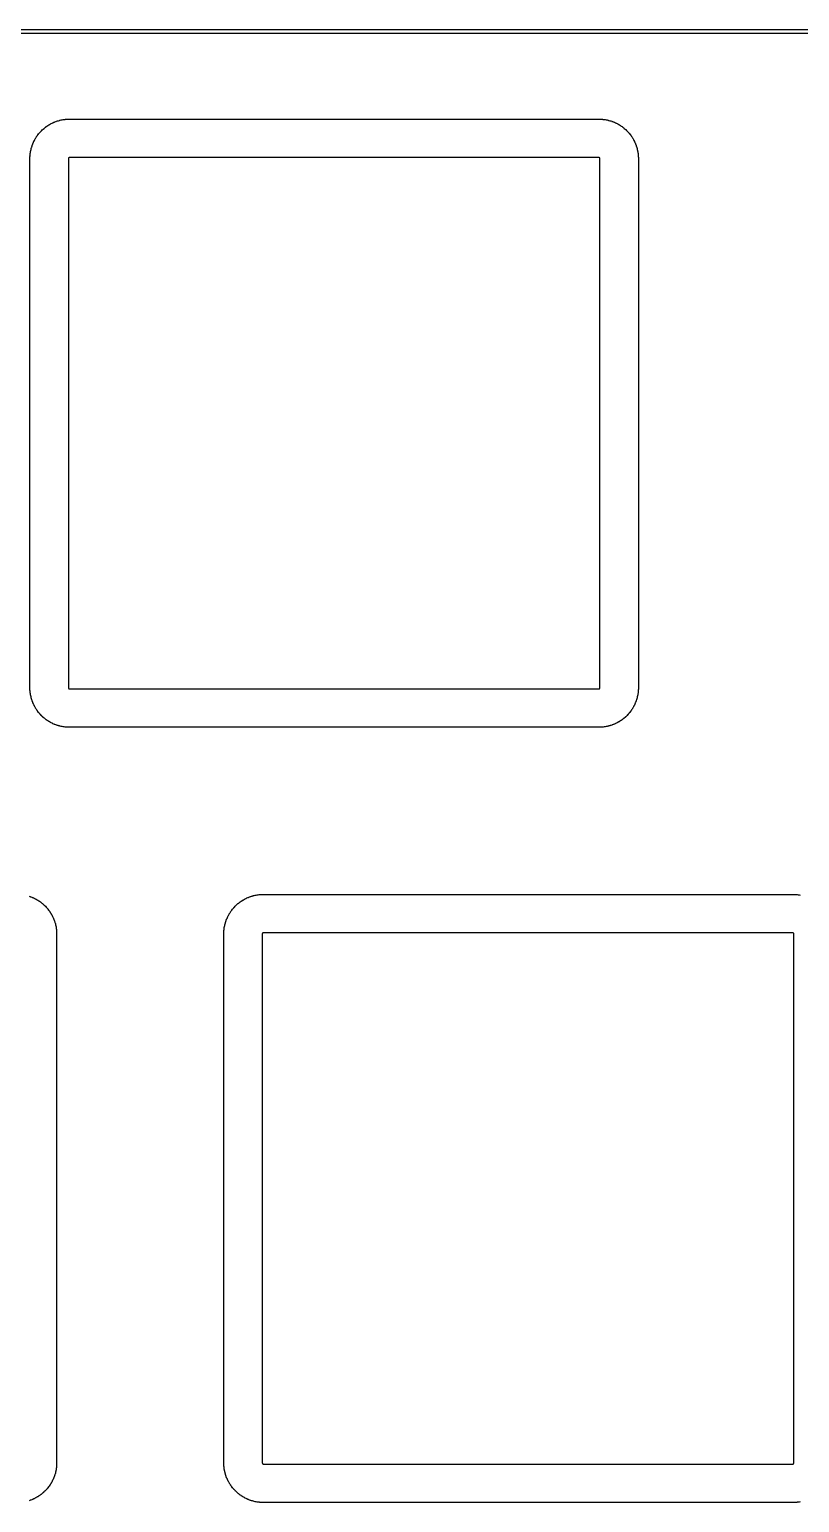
# Model space of a CAD drawing. Extents: x 19 to 282, y -150 to -67.
# Drawn here: x 171.63 to 190.54, y -103 to -66.8 of the extents above; entities that cross this region are included whole.
import ezdxf

# ---------------------------------------------------------------- set-up
doc = ezdxf.new("R2010")
doc.units = 0
doc.layers.add('BLACK', color=7, linetype='CONTINUOUS')

msp = doc.modelspace()

# ---------------------------------------------------------------- linework, layer by layer
at = {"layer": 'BLACK', "linetype": 'CONTINUOUS'}
for p, q in [((24.0518, -66.8), (277.023, -66.8)), ((277.023, -66.9), (24.0518, -66.9)), ((172.116, -69.14), (172.123, -69.1347)), ((172.123, -69.1347), (172.144, -69.1227)), ((172.144, -69.1227), (172.15, -69.1199)), ((172.15, -69.1199), (172.158, -69.1168)), ((172.158, -69.1168), (172.165, -69.1118)), ((172.165, -69.1118), (172.187, -69.1008)), ((172.187, -69.1008), (172.192, -69.0983)), ((172.192, -69.0983), (172.2, -69.0956)), ((172.2, -69.0956), (172.207, -69.091)), ((172.207, -69.091), (172.23, -69.0811)), ((172.23, -69.0811), (172.235, -69.0788)), ((172.235, -69.0788), (172.243, -69.0766)), ((172.243, -69.0766), (172.251, -69.0723)), ((172.251, -69.0723), (172.274, -69.0635)), ((172.274, -69.0635), (172.279, -69.0615)), ((172.279, -69.0615), (172.288, -69.0596)), ((172.288, -69.0596), (172.296, -69.0557)), ((172.296, -69.0557), (172.319, -69.0481)), ((172.319, -69.0481), (172.324, -69.0463)), ((172.324, -69.0463), (172.333, -69.0449)), ((172.333, -69.0449), (172.341, -69.0414)), ((172.341, -69.0414), (172.364, -69.0348)), ((172.364, -69.0348), (172.37, -69.0333)), ((172.37, -69.0333), (172.379, -69.0323)), ((172.379, -69.0323), (172.387, -69.0292)), ((172.387, -69.0292), (172.411, -69.0238)), ((172.411, -69.0238), (172.416, -69.0226)), ((172.416, -69.0226), (172.425, -69.022)), ((172.425, -69.022), (172.433, -69.0193)), ((172.433, -69.0193), (172.457, -69.0151)), ((172.457, -69.0151), (172.463, -69.0141)), ((172.463, -69.0141), (172.472, -69.014)), ((172.472, -69.014), (172.48, -69.0116)), ((172.48, -69.0116), (172.505, -69.0086)), ((172.505, -69.0086), (172.511, -69.0079)), ((172.511, -69.0079), (172.519, -69.0082)), ((172.519, -69.0082), (172.528, -69.0063)), ((172.528, -69.0063), (172.553, -69.0045)), ((172.553, -69.0045), (172.558, -69.0041)), ((172.558, -69.0041), (172.567, -69.0048)), ((172.567, -69.0048), (172.576, -69.0033)), ((172.576, -69.0033), (172.601, -69.0027)), ((172.601, -69.0027), (172.607, -69.0026)), ((172.607, -69.0026), (172.61, -69.003)), ((172.61, -69.003), (172.612, -69.0026)), ((172.612, -69.0026), (185.612, -69.0026)), ((185.612, -69.0026), (185.618, -69.0026)), ((185.618, -69.0026), (185.621, -69.0031)), ((185.621, -69.0031), (185.624, -69.0027)), ((185.624, -69.0027), (185.649, -69.0033)), ((185.649, -69.0033), (185.655, -69.0035)), ((185.655, -69.0035), (185.663, -69.0051)), ((185.663, -69.0051), (185.672, -69.0045)), ((185.672, -69.0045), (185.697, -69.0063)), ((185.697, -69.0063), (185.703, -69.0068)), ((185.703, -69.0068), (185.711, -69.0088)), ((185.711, -69.0088), (185.72, -69.0086)), ((185.72, -69.0086), (185.745, -69.0116)), ((185.745, -69.0116), (185.75, -69.0124)), ((185.75, -69.0124), (185.759, -69.0148)), ((185.759, -69.0148), (185.768, -69.0151)), ((185.768, -69.0151), (185.792, -69.0193)), ((185.792, -69.0193), (185.797, -69.0203)), ((185.797, -69.0203), (185.806, -69.0231)), ((185.806, -69.0231), (185.814, -69.0238)), ((185.814, -69.0238), (185.838, -69.0292)), ((185.838, -69.0292), (185.844, -69.0305)), ((185.844, -69.0305), (185.852, -69.0337)), ((185.852, -69.0337), (185.861, -69.0348)), ((185.861, -69.0348), (185.884, -69.0414)), ((185.884, -69.0414), (185.89, -69.043)), ((185.89, -69.043), (185.898, -69.0465)), ((185.898, -69.0465), (185.906, -69.0481)), ((185.906, -69.0481), (185.929, -69.0557)), ((185.929, -69.0557), (185.935, -69.0576)), ((185.935, -69.0576), (185.943, -69.0616)), ((185.943, -69.0616), (185.951, -69.0635)), ((185.951, -69.0635), (185.974, -69.0723)), ((185.974, -69.0723), (185.979, -69.0744)), ((185.979, -69.0744), (185.987, -69.0788)), ((185.987, -69.0788), (185.995, -69.0811)), ((185.995, -69.0811), (186.018, -69.091)), ((186.018, -69.091), (186.023, -69.0934)), ((186.023, -69.0934), (186.03, -69.0981)), ((186.03, -69.0981), (186.038, -69.1008)), ((186.038, -69.1008), (186.06, -69.1118)), ((186.06, -69.1118), (186.065, -69.1144)), ((186.065, -69.1144), (186.072, -69.1195)), ((186.072, -69.1195), (186.081, -69.1227)), ((186.081, -69.1227), (186.102, -69.1347)), ((186.102, -69.1347), (186.107, -69.1376)), ((171.76, -69.507), (171.772, -69.4857)), ((171.772, -69.4857), (171.775, -69.4807)), ((171.775, -69.4807), (171.781, -69.4738)), ((171.781, -69.4738), (171.784, -69.4659)), ((171.784, -69.4659), (171.797, -69.4452)), ((171.797, -69.4452), (171.8, -69.4403)), ((171.8, -69.4403), (171.806, -69.4337)), ((171.806, -69.4337), (171.81, -69.4259)), ((171.81, -69.4259), (171.824, -69.4059)), ((171.824, -69.4059), (171.827, -69.4012)), ((171.827, -69.4012), (171.834, -69.3948)), ((171.834, -69.3948), (171.838, -69.3872)), ((171.838, -69.3872), (171.853, -69.3678)), ((171.853, -69.3678), (171.857, -69.3632)), ((171.857, -69.3632), (171.863, -69.3572)), ((171.863, -69.3572), (171.868, -69.3498)), ((171.868, -69.3498), (171.884, -69.3311)), ((171.884, -69.3311), (171.888, -69.3267)), ((171.888, -69.3267), (171.894, -69.321)), ((171.894, -69.321), (171.9, -69.3137)), ((171.9, -69.3137), (171.917, -69.2958)), ((171.917, -69.2958), (171.921, -69.2916)), ((171.921, -69.2916), (171.928, -69.2862)), ((171.928, -69.2862), (171.933, -69.2792)), ((171.933, -69.2792), (171.951, -69.2621)), ((171.951, -69.2621), (171.955, -69.2582)), ((171.955, -69.2582), (171.963, -69.2531)), ((171.963, -69.2531), (171.969, -69.2464)), ((171.969, -69.2464), (171.987, -69.2303)), ((171.987, -69.2303), (171.992, -69.2266)), ((171.992, -69.2266), (171.999, -69.2219)), ((171.999, -69.2219), (172.005, -69.2155)), ((172.005, -69.2155), (172.025, -69.2004)), ((172.025, -69.2004), (172.029, -69.1969)), ((172.029, -69.1969), (172.037, -69.1926)), ((172.037, -69.1926), (172.043, -69.1866)), ((172.043, -69.1866), (172.063, -69.1725)), ((172.063, -69.1725), (172.068, -69.1692)), ((172.068, -69.1692), (172.076, -69.1653)), ((172.076, -69.1653), (172.083, -69.1596)), ((172.083, -69.1596), (172.103, -69.1466)), ((172.103, -69.1466), (172.108, -69.1435)), ((172.108, -69.1435), (172.116, -69.14)), ((186.107, -69.1376), (186.114, -69.143)), ((186.114, -69.143), (186.122, -69.1466)), ((186.122, -69.1466), (186.142, -69.1596)), ((186.142, -69.1596), (186.147, -69.1628)), ((186.147, -69.1628), (186.154, -69.1685)), ((186.154, -69.1685), (186.162, -69.1725)), ((186.162, -69.1725), (186.182, -69.1866)), ((186.182, -69.1866), (186.186, -69.1899)), ((186.186, -69.1899), (186.193, -69.1961)), ((186.193, -69.1961), (186.2, -69.2004)), ((186.2, -69.2004), (186.22, -69.2155)), ((186.22, -69.2155), (186.224, -69.2191)), ((186.224, -69.2191), (186.23, -69.2255)), ((186.23, -69.2255), (186.238, -69.2303)), ((186.238, -69.2303), (186.256, -69.2464)), ((186.256, -69.2464), (186.261, -69.2502)), ((186.261, -69.2502), (186.267, -69.257)), ((186.267, -69.257), (186.274, -69.2621)), ((186.274, -69.2621), (186.292, -69.2792)), ((186.292, -69.2792), (186.296, -69.2832)), ((186.296, -69.2832), (186.301, -69.2903)), ((186.301, -69.2903), (186.308, -69.2958)), ((186.308, -69.2958), (186.325, -69.3137)), ((186.325, -69.3137), (186.329, -69.3179)), ((186.329, -69.3179), (186.334, -69.3252)), ((186.334, -69.3252), (186.341, -69.3311)), ((186.341, -69.3311), (186.357, -69.3498)), ((186.357, -69.3498), (186.361, -69.3542)), ((186.361, -69.3542), (186.366, -69.3617)), ((186.366, -69.3617), (186.372, -69.3678)), ((186.372, -69.3678), (186.387, -69.3872)), ((186.387, -69.3872), (186.391, -69.3918)), ((186.391, -69.3918), (186.395, -69.3995)), ((186.395, -69.3995), (186.401, -69.4059)), ((186.401, -69.4059), (186.415, -69.4259)), ((186.415, -69.4259), (186.418, -69.4307)), ((186.418, -69.4307), (186.422, -69.4385)), ((186.422, -69.4385), (186.428, -69.4452)), ((186.428, -69.4452), (186.441, -69.4659)), ((186.441, -69.4659), (186.444, -69.4708)), ((186.444, -69.4708), (186.447, -69.4788)), ((186.447, -69.4788), (186.453, -69.4857)), ((186.453, -69.4857), (186.465, -69.507)), ((171.646, -69.8673), (171.649, -69.8429)), ((171.649, -69.8429), (171.65, -69.8372)), ((171.65, -69.8372), (171.652, -69.8287)), ((171.652, -69.8287), (171.653, -69.8199)), ((171.653, -69.8199), (171.657, -69.7958)), ((171.657, -69.7958), (171.658, -69.7901)), ((171.658, -69.7901), (171.661, -69.7818)), ((171.661, -69.7731), (171.667, -69.7492)), ((171.661, -69.7818), (171.661, -69.7731)), ((171.667, -69.7492), (171.668, -69.7436)), ((171.668, -69.7436), (171.671, -69.7354)), ((171.671, -69.7354), (171.672, -69.7268)), ((171.672, -69.7268), (171.679, -69.7032)), ((171.679, -69.7032), (171.68, -69.6977)), ((171.68, -69.6977), (171.684, -69.6897)), ((171.684, -69.6897), (171.686, -69.6812)), ((171.686, -69.6812), (171.693, -69.658)), ((171.693, -69.658), (171.695, -69.6525)), ((171.695, -69.6525), (171.699, -69.6448)), ((171.699, -69.6448), (171.701, -69.6363)), ((171.701, -69.6363), (171.71, -69.6135)), ((171.71, -69.6135), (171.712, -69.6082)), ((171.712, -69.6082), (171.716, -69.6006)), ((171.716, -69.6006), (171.719, -69.5923)), ((171.719, -69.5923), (171.729, -69.57)), ((171.729, -69.57), (171.731, -69.5647)), ((171.731, -69.5647), (171.736, -69.5574)), ((171.736, -69.5574), (171.738, -69.5491)), ((171.738, -69.5491), (171.749, -69.5273)), ((171.749, -69.5273), (171.752, -69.5222)), ((171.752, -69.5222), (171.757, -69.5151)), ((171.757, -69.5151), (171.76, -69.507)), ((186.465, -69.507), (186.468, -69.512)), ((186.468, -69.512), (186.471, -69.5202)), ((186.471, -69.5202), (186.476, -69.5273)), ((186.476, -69.5273), (186.487, -69.5491)), ((186.487, -69.5491), (186.489, -69.5543)), ((186.489, -69.5543), (186.492, -69.5626)), ((186.492, -69.5626), (186.496, -69.57)), ((186.496, -69.57), (186.506, -69.5923)), ((186.506, -69.5923), (186.509, -69.5975)), ((186.509, -69.5975), (186.511, -69.606)), ((186.511, -69.606), (186.515, -69.6136)), ((186.515, -69.6136), (186.524, -69.6363)), ((186.524, -69.6363), (186.526, -69.6417)), ((186.526, -69.6417), (186.528, -69.6502)), ((186.528, -69.6502), (186.532, -69.658)), ((186.532, -69.658), (186.539, -69.6812)), ((186.539, -69.6812), (186.541, -69.6867)), ((186.541, -69.6867), (186.543, -69.6953)), ((186.543, -69.6953), (186.546, -69.7032)), ((186.546, -69.7032), (186.553, -69.7268)), ((186.553, -69.7268), (186.554, -69.7324)), ((186.554, -69.7324), (186.555, -69.741)), ((186.555, -69.741), (186.558, -69.7492)), ((186.558, -69.7492), (186.564, -69.7731)), ((186.564, -69.7731), (186.565, -69.7787)), ((186.565, -69.7787), (186.565, -69.7875)), ((186.565, -69.7875), (186.568, -69.7958)), ((186.568, -69.7958), (186.572, -69.8199)), ((186.572, -69.8199), (186.573, -69.8256)), ((186.573, -69.8256), (186.574, -69.8344)), ((186.574, -69.8344), (186.576, -69.8429)), ((186.576, -69.8429), (186.579, -69.8673)), ((171.64, -69.9633), (171.641, -69.9385)), ((171.641, -69.9663), (171.64, -69.9633)), ((171.64, -69.9692), (171.641, -69.9663)), ((171.64, -69.975), (171.64, -69.9692)), ((171.64, -82.975), (171.64, -69.975)), ((171.641, -69.9327), (171.643, -69.924)), ((171.641, -69.9385), (171.641, -69.9327)), ((171.642, -69.9151), (171.644, -69.8905)), ((171.643, -69.924), (171.642, -69.9151)), ((171.644, -69.8848), (171.646, -69.8762)), ((171.644, -69.8905), (171.644, -69.8848)), ((171.646, -69.8762), (171.646, -69.8673)), ((172.586, -69.9696), (172.585, -69.9709)), ((172.585, -69.9709), (172.585, -69.9723)), ((172.585, -69.9723), (172.585, -69.9736)), ((172.585, -69.9736), (172.585, -69.9808)), ((172.585, -69.9808), (172.585, -82.9692)), ((172.587, -69.9658), (172.586, -69.967)), ((172.586, -69.967), (172.586, -69.9683)), ((172.586, -69.9683), (172.586, -69.9696)), ((172.588, -69.9633), (172.587, -69.9645)), ((172.587, -69.9645), (172.587, -69.9658)), ((172.589, -69.9609), (172.588, -69.9621)), ((172.588, -69.9621), (172.588, -69.9633)), ((172.59, -69.9598), (172.589, -69.9609)), ((172.591, -69.9577), (172.59, -69.9587)), ((172.59, -69.9587), (172.59, -69.9598)), ((172.592, -69.9566), (172.591, -69.9577)), ((172.593, -69.9556), (172.592, -69.9566)), ((172.594, -69.9547), (172.593, -69.9556)), ((172.595, -69.9538), (172.594, -69.9547)), ((172.596, -69.9529), (172.595, -69.9538)), ((172.597, -69.9522), (172.596, -69.9529)), ((172.598, -69.9515), (172.597, -69.9522)), ((172.6, -69.9508), (172.598, -69.9515)), ((172.601, -69.9502), (172.6, -69.9508)), ((172.602, -69.9497), (172.601, -69.9502)), ((172.603, -69.9492), (172.602, -69.9497)), ((172.605, -69.9488), (172.603, -69.9492)), ((172.606, -69.9484), (172.605, -69.9488)), ((172.607, -69.9481), (172.606, -69.9484)), ((172.608, -69.9479), (172.607, -69.9481)), ((172.61, -69.9477), (172.608, -69.9479)), ((172.611, -69.9476), (172.61, -69.9477)), ((172.618, -69.9474), (172.611, -69.9476)), ((185.607, -69.9474), (172.618, -69.9474)), ((185.614, -69.9476), (185.607, -69.9474)), ((185.615, -69.9477), (185.614, -69.9476)), ((185.617, -69.9479), (185.615, -69.9477)), ((185.618, -69.9481), (185.617, -69.9479)), ((185.619, -69.9484), (185.618, -69.9481)), ((185.62, -69.9488), (185.619, -69.9484)), ((185.622, -69.9492), (185.62, -69.9488)), ((185.623, -69.9497), (185.622, -69.9492)), ((185.624, -69.9502), (185.623, -69.9497)), ((185.625, -69.9508), (185.624, -69.9502)), ((185.627, -69.9515), (185.625, -69.9508)), ((185.628, -69.9522), (185.627, -69.9515)), ((185.629, -69.9529), (185.628, -69.9522)), ((185.63, -69.9538), (185.629, -69.9529)), ((185.631, -69.9546), (185.63, -69.9538)), ((185.632, -69.9556), (185.631, -69.9546)), ((185.633, -69.9566), (185.632, -69.9556)), ((185.634, -69.9577), (185.633, -69.9566)), ((185.635, -69.9587), (185.634, -69.9577)), ((185.635, -69.9598), (185.635, -69.9587)), ((185.636, -69.9609), (185.635, -69.9598)), ((185.637, -69.9621), (185.636, -69.9609)), ((185.637, -69.9633), (185.637, -69.9621)), ((185.638, -69.9645), (185.637, -69.9633)), ((185.638, -69.9658), (185.638, -69.9645)), ((185.639, -69.967), (185.638, -69.9658)), ((185.639, -69.9683), (185.639, -69.967)), ((185.639, -69.9696), (185.639, -69.9683)), ((185.64, -69.9709), (185.639, -69.9696)), ((185.64, -69.9723), (185.64, -69.9709)), ((185.64, -69.9736), (185.64, -69.9723)), ((185.64, -69.9809), (185.64, -69.9736)), ((185.64, -82.9691), (185.64, -69.9809)), ((186.579, -69.8673), (186.58, -69.8731)), ((186.58, -69.8731), (186.579, -69.8819)), ((186.579, -69.8819), (186.581, -69.8905)), ((186.581, -69.8905), (186.583, -69.9152)), ((186.583, -69.9152), (186.583, -69.9209)), ((186.583, -69.9209), (186.583, -69.9297)), ((186.583, -69.9297), (186.584, -69.9385)), ((186.584, -69.9385), (186.585, -69.9633)), ((186.585, -69.9633), (186.585, -69.9691)), ((186.585, -69.9691), (186.585, -69.972)), ((186.585, -69.972), (186.585, -69.975)), ((186.585, -69.975), (186.585, -82.975)), ((171.64, -82.978), (171.64, -82.975)), ((171.64, -82.9809), (171.64, -82.978)), ((171.64, -82.9867), (171.64, -82.9809)), ((171.641, -83.0115), (171.64, -82.9867)), ((171.642, -83.0202), (171.641, -83.0115)), ((171.642, -83.0291), (171.642, -83.0202)), ((171.642, -83.0349), (171.642, -83.0291)), ((171.644, -83.0595), (171.642, -83.0349)), ((171.646, -83.0681), (171.644, -83.0595)), ((171.645, -83.0769), (171.646, -83.0681)), ((171.646, -83.0827), (171.645, -83.0769)), ((171.649, -83.1071), (171.646, -83.0827)), ((171.651, -83.1156), (171.649, -83.1071)), ((171.652, -83.1244), (171.651, -83.1156)), ((171.653, -83.13), (171.652, -83.1244)), ((171.657, -83.1542), (171.653, -83.13)), ((171.66, -83.1625), (171.657, -83.1542)), ((171.66, -83.1713), (171.66, -83.1625)), ((171.661, -83.1769), (171.66, -83.1713)), ((171.667, -83.2008), (171.661, -83.1769)), ((171.67, -83.209), (171.667, -83.2008)), ((171.671, -83.2176), (171.67, -83.209)), ((171.672, -83.2232), (171.671, -83.2176)), ((171.679, -83.2468), (171.672, -83.2232)), ((171.682, -83.2547), (171.679, -83.2468)), ((172.585, -82.9692), (172.585, -82.9764)), ((172.585, -82.9764), (172.585, -82.9777)), ((172.585, -82.9777), (172.585, -82.9791)), ((172.585, -82.9791), (172.586, -82.9804)), ((172.586, -82.9804), (172.586, -82.9817)), ((172.586, -82.9817), (172.586, -82.983)), ((172.586, -82.983), (172.587, -82.9842)), ((172.587, -82.9842), (172.587, -82.9855)), ((172.587, -82.9855), (172.588, -82.9867)), ((172.588, -82.9867), (172.588, -82.9879)), ((172.588, -82.9879), (172.589, -82.9891)), ((172.589, -82.9891), (172.59, -82.9902)), ((172.59, -82.9902), (172.59, -82.9913)), ((172.59, -82.9913), (172.591, -82.9923)), ((172.591, -82.9923), (172.592, -82.9934)), ((172.592, -82.9934), (172.593, -82.9944)), ((172.593, -82.9944), (172.594, -82.9953)), ((172.594, -82.9953), (172.595, -82.9962)), ((172.595, -82.9962), (172.596, -82.9971)), ((172.596, -82.9971), (172.597, -82.9978)), ((172.597, -82.9978), (172.598, -82.9985)), ((172.598, -82.9985), (172.6, -82.9992)), ((172.6, -82.9992), (172.601, -82.9998)), ((172.601, -82.9998), (172.602, -83.0003)), ((172.602, -83.0003), (172.603, -83.0008)), ((172.603, -83.0008), (172.605, -83.0012)), ((172.605, -83.0012), (172.606, -83.0016)), ((172.606, -83.0016), (172.607, -83.0019)), ((172.607, -83.0019), (172.608, -83.0021)), ((172.608, -83.0021), (172.61, -83.0023)), ((172.61, -83.0023), (172.611, -83.0024)), ((172.611, -83.0024), (172.618, -83.0026)), ((172.618, -83.0026), (185.607, -83.0026)), ((185.607, -83.0026), (185.614, -83.0024)), ((185.614, -83.0024), (185.615, -83.0023)), ((185.615, -83.0023), (185.617, -83.0021)), ((185.617, -83.0021), (185.618, -83.0019)), ((185.618, -83.0019), (185.619, -83.0016)), ((185.619, -83.0016), (185.62, -83.0012)), ((185.62, -83.0012), (185.622, -83.0008)), ((185.622, -83.0008), (185.623, -83.0003)), ((185.623, -83.0003), (185.624, -82.9998)), ((185.624, -82.9998), (185.625, -82.9992)), ((185.625, -82.9992), (185.627, -82.9985)), ((185.627, -82.9985), (185.628, -82.9978)), ((185.628, -82.9978), (185.629, -82.9971)), ((185.629, -82.9971), (185.63, -82.9962)), ((185.63, -82.9962), (185.631, -82.9954)), ((185.631, -82.9954), (185.632, -82.9944)), ((185.632, -82.9944), (185.633, -82.9934)), ((185.633, -82.9934), (185.634, -82.9923)), ((185.634, -82.9923), (185.635, -82.9913)), ((185.635, -82.9902), (185.636, -82.9891)), ((185.635, -82.9913), (185.635, -82.9902)), ((185.636, -82.9891), (185.637, -82.9879)), ((185.637, -82.9867), (185.638, -82.9855)), ((185.637, -82.9879), (185.637, -82.9867)), ((185.638, -82.9842), (185.639, -82.983)), ((185.638, -82.9855), (185.638, -82.9842)), ((185.639, -82.9804), (185.64, -82.9791)), ((185.639, -82.9817), (185.639, -82.9804)), ((185.639, -82.983), (185.639, -82.9817)), ((185.64, -82.9764), (185.64, -82.9691)), ((185.64, -82.9777), (185.64, -82.9764)), ((185.64, -82.9791), (185.64, -82.9777)), ((186.545, -83.2523), (186.541, -83.2603)), ((186.546, -83.2468), (186.545, -83.2523)), ((186.553, -83.2232), (186.546, -83.2468)), ((186.554, -83.2146), (186.553, -83.2232)), ((186.557, -83.2064), (186.554, -83.2146)), ((186.558, -83.2008), (186.557, -83.2064)), ((186.564, -83.1769), (186.558, -83.2008)), ((186.567, -83.1599), (186.564, -83.1682)), ((186.564, -83.1682), (186.564, -83.1769)), ((186.568, -83.1542), (186.567, -83.1599)), ((186.572, -83.13), (186.568, -83.1542)), ((186.573, -83.1213), (186.572, -83.13)), ((186.575, -83.1128), (186.573, -83.1213)), ((186.576, -83.1071), (186.575, -83.1128)), ((186.579, -83.0827), (186.576, -83.1071)), ((186.581, -83.0652), (186.579, -83.0738)), ((186.579, -83.0738), (186.579, -83.0827)), ((186.583, -83.0348), (186.581, -83.0595)), ((186.581, -83.0595), (186.581, -83.0652)), ((186.584, -83.0173), (186.582, -83.026)), ((186.582, -83.026), (186.583, -83.0348)), ((186.585, -82.9808), (186.584, -82.9837)), ((186.584, -82.9837), (186.585, -82.9867)), ((186.585, -82.9867), (186.584, -83.0115)), ((186.584, -83.0115), (186.584, -83.0173)), ((186.585, -82.975), (186.585, -82.9808)), ((171.684, -83.2633), (171.682, -83.2547)), ((171.686, -83.2688), (171.684, -83.2633)), ((171.693, -83.292), (171.686, -83.2688)), ((171.697, -83.2998), (171.693, -83.292)), ((171.699, -83.3083), (171.697, -83.2998)), ((171.701, -83.3137), (171.699, -83.3083)), ((171.71, -83.3365), (171.701, -83.3137)), ((171.714, -83.344), (171.71, -83.3365)), ((171.716, -83.3524), (171.714, -83.344)), ((171.719, -83.3577), (171.716, -83.3524)), ((171.729, -83.38), (171.719, -83.3577)), ((171.733, -83.3874), (171.729, -83.38)), ((171.736, -83.3957), (171.733, -83.3874)), ((171.738, -83.4009), (171.736, -83.3957)), ((171.749, -83.4227), (171.738, -83.4009)), ((171.754, -83.4298), (171.749, -83.4227)), ((171.757, -83.438), (171.754, -83.4298)), ((171.76, -83.443), (171.757, -83.438)), ((171.772, -83.4643), (171.76, -83.443)), ((171.778, -83.4712), (171.772, -83.4643)), ((171.781, -83.4792), (171.778, -83.4712)), ((171.784, -83.4841), (171.781, -83.4792)), ((171.797, -83.5048), (171.784, -83.4841)), ((171.803, -83.5115), (171.797, -83.5048)), ((171.807, -83.5193), (171.803, -83.5115)), ((171.81, -83.5241), (171.807, -83.5193)), ((171.824, -83.5441), (171.81, -83.5241)), ((171.83, -83.5505), (171.824, -83.5441)), ((171.834, -83.5582), (171.83, -83.5505)), ((171.838, -83.5628), (171.834, -83.5582)), ((171.853, -83.5822), (171.838, -83.5628)), ((171.859, -83.5883), (171.853, -83.5822)), ((171.864, -83.5958), (171.859, -83.5883)), ((171.868, -83.6002), (171.864, -83.5958)), ((171.884, -83.6189), (171.868, -83.6002)), ((186.357, -83.6002), (186.341, -83.6189)), ((186.362, -83.5928), (186.357, -83.6002)), ((186.368, -83.5867), (186.362, -83.5928)), ((186.372, -83.5822), (186.368, -83.5867)), ((186.387, -83.5628), (186.372, -83.5822)), ((186.391, -83.5552), (186.387, -83.5628)), ((186.398, -83.5488), (186.391, -83.5552)), ((186.401, -83.5441), (186.398, -83.5488)), ((186.415, -83.5241), (186.401, -83.5441)), ((186.419, -83.5163), (186.415, -83.5241)), ((186.425, -83.5097), (186.419, -83.5163)), ((186.428, -83.5048), (186.425, -83.5097)), ((186.441, -83.4841), (186.428, -83.5048)), ((186.444, -83.4762), (186.441, -83.4841)), ((186.45, -83.4693), (186.444, -83.4762)), ((186.453, -83.4643), (186.45, -83.4693)), ((186.465, -83.443), (186.453, -83.4643)), ((186.468, -83.4349), (186.465, -83.443)), ((186.473, -83.4278), (186.468, -83.4349)), ((186.476, -83.4227), (186.473, -83.4278)), ((186.487, -83.4009), (186.476, -83.4227)), ((186.489, -83.3926), (186.487, -83.4009)), ((186.494, -83.3853), (186.489, -83.3926)), ((186.496, -83.38), (186.494, -83.3853)), ((186.506, -83.3577), (186.496, -83.38)), ((186.509, -83.3494), (186.506, -83.3577)), ((186.513, -83.3418), (186.509, -83.3494)), ((186.515, -83.3364), (186.513, -83.3418)), ((186.524, -83.3137), (186.515, -83.3364)), ((186.526, -83.3052), (186.524, -83.3137)), ((186.53, -83.2975), (186.526, -83.3052)), ((186.532, -83.292), (186.53, -83.2975)), ((186.539, -83.2688), (186.532, -83.292)), ((186.541, -83.2603), (186.539, -83.2688)), ((171.891, -83.6248), (171.884, -83.6189)), ((171.896, -83.6321), (171.891, -83.6248)), ((171.9, -83.6363), (171.896, -83.6321)), ((171.917, -83.6542), (171.9, -83.6363)), ((171.924, -83.6597), (171.917, -83.6542)), ((171.929, -83.6668), (171.924, -83.6597)), ((171.933, -83.6708), (171.929, -83.6668)), ((171.951, -83.6879), (171.933, -83.6708)), ((171.958, -83.693), (171.951, -83.6879)), ((171.964, -83.6998), (171.958, -83.693)), ((171.969, -83.7036), (171.964, -83.6998)), ((171.987, -83.7197), (171.969, -83.7036)), ((171.995, -83.7245), (171.987, -83.7197)), ((172.001, -83.7309), (171.995, -83.7245)), ((172.005, -83.7345), (172.001, -83.7309)), ((172.025, -83.7496), (172.005, -83.7345)), ((172.032, -83.7539), (172.025, -83.7496)), ((172.039, -83.76), (172.032, -83.7539)), ((172.043, -83.7634), (172.039, -83.76)), ((172.063, -83.7775), (172.043, -83.7634)), ((172.071, -83.7815), (172.063, -83.7775)), ((172.078, -83.7872), (172.071, -83.7815)), ((172.083, -83.7903), (172.078, -83.7872)), ((172.103, -83.8034), (172.083, -83.7903)), ((172.111, -83.807), (172.103, -83.8034)), ((172.118, -83.8124), (172.111, -83.807)), ((172.123, -83.8153), (172.118, -83.8124)), ((172.144, -83.8273), (172.123, -83.8153)), ((172.153, -83.8305), (172.144, -83.8273)), ((172.16, -83.8356), (172.153, -83.8305)), ((172.165, -83.8382), (172.16, -83.8356)), ((172.187, -83.8491), (172.165, -83.8382)), ((172.195, -83.8519), (172.187, -83.8491)), ((172.202, -83.8566), (172.195, -83.8519)), ((172.207, -83.859), (172.202, -83.8566)), ((172.23, -83.8689), (172.207, -83.859)), ((172.238, -83.8712), (172.23, -83.8689)), ((172.246, -83.8756), (172.238, -83.8712)), ((172.251, -83.8777), (172.246, -83.8756)), ((172.274, -83.8865), (172.251, -83.8777)), ((172.282, -83.8884), (172.274, -83.8865)), ((172.29, -83.8924), (172.282, -83.8884)), ((172.296, -83.8942), (172.29, -83.8924)), ((172.319, -83.9019), (172.296, -83.8942)), ((172.327, -83.9035), (172.319, -83.9019)), ((172.335, -83.907), (172.327, -83.9035)), ((172.341, -83.9086), (172.335, -83.907)), ((172.364, -83.9152), (172.341, -83.9086)), ((172.373, -83.9163), (172.364, -83.9152)), ((172.381, -83.9195), (172.373, -83.9163)), ((172.387, -83.9208), (172.381, -83.9195)), ((172.411, -83.9262), (172.387, -83.9208)), ((172.419, -83.9269), (172.411, -83.9262)), ((172.428, -83.9297), (172.419, -83.9269)), ((172.433, -83.9307), (172.428, -83.9297)), ((172.457, -83.9349), (172.433, -83.9307)), ((172.466, -83.9352), (172.457, -83.9349)), ((172.475, -83.9376), (172.466, -83.9352)), ((172.48, -83.9384), (172.475, -83.9376)), ((172.505, -83.9414), (172.48, -83.9384)), ((172.514, -83.9412), (172.505, -83.9414)), ((172.522, -83.9432), (172.514, -83.9412)), ((172.528, -83.9437), (172.522, -83.9432)), ((172.553, -83.9455), (172.528, -83.9437)), ((172.561, -83.9449), (172.553, -83.9455)), ((172.57, -83.9465), (172.561, -83.9449)), ((172.576, -83.9467), (172.57, -83.9465)), ((172.601, -83.9473), (172.576, -83.9467)), ((172.604, -83.9469), (172.601, -83.9473)), ((172.607, -83.9474), (172.604, -83.9469)), ((172.612, -83.9474), (172.607, -83.9474)), ((185.612, -83.9474), (172.612, -83.9474)), ((185.615, -83.947), (185.612, -83.9474)), ((185.618, -83.9474), (185.615, -83.947)), ((185.624, -83.9473), (185.618, -83.9474)), ((185.649, -83.9467), (185.624, -83.9473)), ((185.658, -83.9452), (185.649, -83.9467)), ((185.667, -83.9459), (185.658, -83.9452)), ((185.672, -83.9455), (185.667, -83.9459)), ((185.697, -83.9437), (185.672, -83.9455)), ((185.706, -83.9418), (185.697, -83.9437)), ((185.714, -83.9421), (185.706, -83.9418)), ((185.72, -83.9414), (185.714, -83.9421)), ((185.745, -83.9384), (185.72, -83.9414)), ((185.753, -83.936), (185.745, -83.9384)), ((185.762, -83.9359), (185.753, -83.936)), ((185.768, -83.9349), (185.762, -83.9359)), ((185.792, -83.9307), (185.768, -83.9349)), ((185.8, -83.928), (185.792, -83.9307)), ((185.809, -83.9274), (185.8, -83.928)), ((185.814, -83.9262), (185.809, -83.9274)), ((185.838, -83.9208), (185.814, -83.9262)), ((185.846, -83.9177), (185.838, -83.9208)), ((185.855, -83.9167), (185.846, -83.9177)), ((185.861, -83.9152), (185.855, -83.9167)), ((185.884, -83.9086), (185.861, -83.9152)), ((185.892, -83.9051), (185.884, -83.9086)), ((185.901, -83.9037), (185.892, -83.9051)), ((185.906, -83.9019), (185.901, -83.9037)), ((185.929, -83.8942), (185.906, -83.9019)), ((185.937, -83.8904), (185.929, -83.8942)), ((185.946, -83.8885), (185.937, -83.8904)), ((185.951, -83.8865), (185.946, -83.8885)), ((185.974, -83.8777), (185.951, -83.8865)), ((185.982, -83.8734), (185.974, -83.8777)), ((185.99, -83.8712), (185.982, -83.8734)), ((185.995, -83.8689), (185.99, -83.8712)), ((186.018, -83.859), (185.995, -83.8689)), ((186.025, -83.8544), (186.018, -83.859)), ((186.033, -83.8517), (186.025, -83.8544)), ((186.038, -83.8492), (186.033, -83.8517)), ((186.06, -83.8382), (186.038, -83.8492)), ((186.067, -83.8332), (186.06, -83.8382)), ((186.075, -83.8301), (186.067, -83.8332)), ((186.081, -83.8273), (186.075, -83.8301)), ((186.102, -83.8153), (186.081, -83.8273)), ((186.109, -83.81), (186.102, -83.8153)), ((186.117, -83.8065), (186.109, -83.81)), ((186.122, -83.8034), (186.117, -83.8065)), ((186.142, -83.7903), (186.122, -83.8034)), ((186.149, -83.7847), (186.142, -83.7903)), ((186.157, -83.7808), (186.149, -83.7847)), ((186.162, -83.7775), (186.157, -83.7808)), ((186.182, -83.7634), (186.162, -83.7775)), ((186.188, -83.7574), (186.182, -83.7634)), ((186.196, -83.7531), (186.188, -83.7574)), ((186.2, -83.7496), (186.196, -83.7531)), ((186.22, -83.7345), (186.2, -83.7496)), ((186.226, -83.7281), (186.22, -83.7345)), ((186.233, -83.7234), (186.226, -83.7281)), ((186.238, -83.7197), (186.233, -83.7234)), ((186.256, -83.7036), (186.238, -83.7197)), ((186.262, -83.6969), (186.256, -83.7036)), ((186.27, -83.6918), (186.262, -83.6969)), ((186.274, -83.6879), (186.27, -83.6918)), ((186.292, -83.6708), (186.274, -83.6879)), ((186.297, -83.6638), (186.292, -83.6708)), ((186.304, -83.6584), (186.297, -83.6638)), ((186.308, -83.6542), (186.304, -83.6584)), ((186.325, -83.6363), (186.308, -83.6542)), ((186.331, -83.629), (186.325, -83.6363)), ((186.337, -83.6233), (186.331, -83.629)), ((186.341, -83.6189), (186.337, -83.6233)), ((171.619, -88.0981), (171.642, -88.1058)), ((171.642, -88.1058), (171.647, -88.1076)), ((171.647, -88.1076), (171.655, -88.1116)), ((171.655, -88.1116), (171.664, -88.1135)), ((171.664, -88.1135), (171.686, -88.1223)), ((171.686, -88.1223), (171.692, -88.1244)), ((171.692, -88.1244), (171.699, -88.1288)), ((171.699, -88.1288), (171.708, -88.1311)), ((171.708, -88.1311), (171.73, -88.141)), ((171.73, -88.141), (171.735, -88.1434)), ((171.735, -88.1434), (171.743, -88.1481)), ((171.743, -88.1481), (171.751, -88.1509)), ((171.751, -88.1509), (171.773, -88.1618)), ((171.773, -88.1618), (171.778, -88.1644)), ((171.778, -88.1644), (171.785, -88.1695)), ((171.785, -88.1695), (171.793, -88.1727)), ((171.793, -88.1727), (171.814, -88.1847)), ((171.814, -88.1847), (171.819, -88.1876)), ((171.819, -88.1876), (171.826, -88.193)), ((171.826, -88.193), (171.834, -88.1966)), ((171.834, -88.1966), (171.855, -88.2096)), ((171.855, -88.2096), (171.86, -88.2128)), ((171.86, -88.2128), (171.866, -88.2185)), ((171.866, -88.2185), (171.874, -88.2225)), ((171.874, -88.2225), (171.894, -88.2366)), ((171.894, -88.2366), (171.899, -88.24)), ((171.899, -88.24), (171.905, -88.2461)), ((171.905, -88.2461), (171.913, -88.2504)), ((171.913, -88.2504), (171.932, -88.2655)), ((171.932, -88.2655), (171.937, -88.2691)), ((171.937, -88.2691), (171.943, -88.2755)), ((171.943, -88.2755), (171.95, -88.2803)), ((171.95, -88.2803), (171.969, -88.2964)), ((171.969, -88.2964), (171.973, -88.3002)), ((171.973, -88.3002), (171.979, -88.307)), ((171.979, -88.307), (171.986, -88.3121)), ((171.986, -88.3121), (172.004, -88.3292)), ((176.696, -88.3292), (176.714, -88.3121)), ((176.714, -88.3121), (176.718, -88.3082)), ((176.718, -88.3082), (176.725, -88.3031)), ((176.725, -88.3031), (176.731, -88.2964)), ((176.731, -88.2964), (176.75, -88.2803)), ((176.75, -88.2803), (176.754, -88.2766)), ((176.754, -88.2766), (176.762, -88.2719)), ((176.762, -88.2719), (176.768, -88.2655)), ((176.768, -88.2655), (176.787, -88.2504)), ((176.787, -88.2504), (176.792, -88.2469)), ((176.792, -88.2469), (176.799, -88.2426)), ((176.799, -88.2426), (176.806, -88.2366)), ((176.806, -88.2366), (176.826, -88.2225)), ((176.826, -88.2225), (176.831, -88.2192)), ((176.831, -88.2192), (176.839, -88.2153)), ((176.839, -88.2153), (176.845, -88.2096)), ((176.845, -88.2096), (176.866, -88.1966)), ((176.866, -88.1966), (176.871, -88.1935)), ((176.871, -88.1935), (176.879, -88.19)), ((176.879, -88.19), (176.886, -88.1847)), ((176.886, -88.1847), (176.907, -88.1727)), ((176.907, -88.1727), (176.912, -88.1699)), ((176.912, -88.1699), (176.92, -88.1668)), ((176.92, -88.1668), (176.927, -88.1618)), ((176.927, -88.1618), (176.949, -88.1509)), ((176.949, -88.1509), (176.954, -88.1483)), ((176.954, -88.1483), (176.963, -88.1456)), ((176.963, -88.1456), (176.97, -88.141)), ((176.97, -88.141), (176.992, -88.1311)), ((176.992, -88.1311), (176.998, -88.1288)), ((176.998, -88.1288), (177.006, -88.1266)), ((177.006, -88.1266), (177.014, -88.1223)), ((177.014, -88.1223), (177.036, -88.1135)), ((177.036, -88.1135), (177.042, -88.1115)), ((177.042, -88.1115), (177.05, -88.1096)), ((177.05, -88.1096), (177.058, -88.1058)), ((177.058, -88.1058), (177.081, -88.0981)), ((177.081, -88.0981), (177.087, -88.0963)), ((177.087, -88.0963), (177.095, -88.0949)), ((177.095, -88.0949), (177.103, -88.0914)), ((177.103, -88.0914), (177.127, -88.0848)), ((177.127, -88.0848), (177.132, -88.0833)), ((177.132, -88.0833), (177.141, -88.0823)), ((177.141, -88.0823), (177.149, -88.0792)), ((177.149, -88.0792), (177.173, -88.0738)), ((177.173, -88.0738), (177.179, -88.0726)), ((177.179, -88.0726), (177.187, -88.072)), ((177.187, -88.072), (177.196, -88.0693)), ((177.196, -88.0693), (177.22, -88.0651)), ((177.22, -88.0651), (177.226, -88.0641)), ((177.226, -88.0641), (177.234, -88.0639)), ((177.234, -88.0639), (177.243, -88.0616)), ((177.243, -88.0616), (177.267, -88.0586)), ((177.267, -88.0586), (177.273, -88.0579)), ((177.273, -88.0579), (177.282, -88.0582)), ((177.282, -88.0582), (177.291, -88.0563)), ((177.291, -88.0563), (177.315, -88.0545)), ((177.315, -88.0545), (177.321, -88.0541)), ((177.321, -88.0541), (177.33, -88.0548)), ((177.33, -88.0548), (177.338, -88.0533)), ((177.338, -88.0533), (177.363, -88.0527)), ((177.363, -88.0527), (177.369, -88.0526)), ((177.369, -88.0526), (177.372, -88.053)), ((177.372, -88.053), (177.375, -88.0526)), ((177.375, -88.0526), (190.375, -88.0526)), ((190.375, -88.0526), (190.381, -88.0526)), ((190.381, -88.0526), (190.384, -88.0531)), ((190.384, -88.0531), (190.387, -88.0527)), ((190.387, -88.0527), (190.412, -88.0533)), ((190.412, -88.0533), (190.417, -88.0535)), ((190.417, -88.0535), (190.426, -88.0551)), ((190.426, -88.0551), (190.435, -88.0545)), ((190.435, -88.0545), (190.459, -88.0563)), ((190.459, -88.0563), (190.465, -88.0568)), ((190.465, -88.0568), (190.474, -88.0588)), ((190.474, -88.0588), (190.483, -88.0586)), ((190.483, -88.0586), (190.507, -88.0616)), ((190.507, -88.0616), (190.513, -88.0624)), ((190.513, -88.0624), (190.521, -88.0648)), ((190.521, -88.0648), (190.53, -88.0651)), ((190.53, -88.0651), (190.554, -88.0693)), ((172.004, -88.3292), (172.008, -88.3332)), ((172.008, -88.3332), (172.014, -88.3403)), ((172.014, -88.3403), (172.021, -88.3458)), ((172.021, -88.3458), (172.038, -88.3637)), ((172.038, -88.3637), (172.042, -88.3679)), ((172.042, -88.3679), (172.047, -88.3752)), ((172.047, -88.3752), (172.054, -88.3811)), ((172.054, -88.3811), (172.07, -88.3998)), ((172.07, -88.3998), (172.073, -88.4042)), ((172.073, -88.4042), (172.078, -88.4117)), ((172.078, -88.4117), (172.084, -88.4178)), ((172.084, -88.4178), (172.1, -88.4372)), ((172.1, -88.4372), (172.103, -88.4418)), ((172.103, -88.4418), (172.107, -88.4494)), ((172.107, -88.4494), (172.113, -88.4558)), ((172.113, -88.4558), (172.127, -88.4759)), ((172.127, -88.4759), (172.131, -88.4807)), ((172.131, -88.4807), (172.135, -88.4885)), ((172.135, -88.4885), (172.14, -88.4952)), ((172.14, -88.4952), (172.153, -88.5159)), ((172.153, -88.5159), (172.156, -88.5208)), ((172.156, -88.5208), (172.16, -88.5288)), ((172.16, -88.5288), (172.165, -88.5357)), ((172.165, -88.5357), (172.177, -88.557)), ((172.177, -88.557), (172.18, -88.562)), ((172.18, -88.562), (172.183, -88.5702)), ((172.183, -88.5702), (172.188, -88.5773)), ((172.188, -88.5773), (172.199, -88.5991)), ((172.199, -88.5991), (172.202, -88.6043)), ((172.202, -88.6043), (172.204, -88.6126)), ((172.204, -88.6126), (172.209, -88.62)), ((172.209, -88.62), (172.219, -88.6423)), ((172.219, -88.6423), (172.221, -88.6475)), ((172.221, -88.6475), (172.223, -88.656)), ((172.223, -88.656), (172.228, -88.6636)), ((172.228, -88.6636), (172.236, -88.6863)), ((176.464, -88.6863), (176.472, -88.6635)), ((176.472, -88.6635), (176.474, -88.6582)), ((176.474, -88.6582), (176.479, -88.6506)), ((176.479, -88.6506), (176.481, -88.6423)), ((176.481, -88.6423), (176.491, -88.62)), ((176.491, -88.62), (176.493, -88.6147)), ((176.493, -88.6147), (176.498, -88.6074)), ((176.498, -88.6074), (176.501, -88.5991)), ((176.501, -88.5991), (176.512, -88.5773)), ((176.512, -88.5773), (176.514, -88.5722)), ((176.514, -88.5722), (176.52, -88.5651)), ((176.52, -88.5651), (176.523, -88.557)), ((176.523, -88.557), (176.535, -88.5357)), ((176.535, -88.5357), (176.538, -88.5307)), ((176.538, -88.5307), (176.543, -88.5238)), ((176.543, -88.5238), (176.547, -88.5159)), ((176.547, -88.5159), (176.56, -88.4952)), ((176.56, -88.4952), (176.563, -88.4903)), ((176.563, -88.4903), (176.569, -88.4837)), ((176.569, -88.4837), (176.573, -88.4759)), ((176.573, -88.4759), (176.587, -88.4558)), ((176.587, -88.4558), (176.59, -88.4511)), ((176.59, -88.4511), (176.596, -88.4448)), ((176.596, -88.4448), (176.6, -88.4372)), ((176.6, -88.4372), (176.616, -88.4178)), ((176.616, -88.4178), (176.619, -88.4133)), ((176.619, -88.4133), (176.626, -88.4072)), ((176.626, -88.4072), (176.63, -88.3998)), ((176.63, -88.3998), (176.646, -88.3811)), ((176.646, -88.3811), (176.65, -88.3767)), ((176.65, -88.3767), (176.657, -88.371)), ((176.657, -88.371), (176.662, -88.3637)), ((176.662, -88.3637), (176.679, -88.3458)), ((176.679, -88.3458), (176.683, -88.3416)), ((176.683, -88.3416), (176.69, -88.3362)), ((176.69, -88.3362), (176.696, -88.3292)), ((172.236, -88.6863), (172.239, -88.6917)), ((172.239, -88.6917), (172.24, -88.7002)), ((172.24, -88.7002), (172.244, -88.708)), ((172.244, -88.708), (172.252, -88.7312)), ((172.252, -88.7312), (172.254, -88.7366)), ((172.254, -88.7366), (172.255, -88.7452)), ((172.255, -88.7452), (172.259, -88.7532)), ((172.259, -88.7532), (172.265, -88.7768)), ((172.265, -88.7768), (172.267, -88.7823)), ((172.267, -88.7823), (172.268, -88.791)), ((172.268, -88.791), (172.271, -88.7992)), ((172.271, -88.7992), (172.276, -88.8231)), ((172.276, -88.8231), (172.277, -88.8287)), ((172.277, -88.8287), (172.278, -88.8375)), ((172.278, -88.8375), (172.281, -88.8458)), ((172.281, -88.8458), (172.285, -88.8699)), ((172.285, -88.8699), (172.286, -88.8756)), ((172.286, -88.8756), (172.286, -88.8844)), ((172.286, -88.8844), (172.288, -88.8929)), ((172.288, -88.8929), (172.291, -88.9173)), ((172.291, -88.9173), (172.292, -88.9231)), ((172.292, -88.9231), (172.292, -88.9319)), ((172.292, -88.9319), (172.294, -88.9405)), ((172.294, -88.9405), (172.296, -88.9652)), ((172.296, -88.9709), (172.295, -88.9797)), ((172.295, -88.9797), (172.297, -88.9885)), ((172.296, -88.9652), (172.296, -88.9709)), ((172.297, -88.9885), (172.297, -89.0133)), ((172.297, -89.0133), (172.297, -89.0191)), ((172.297, -89.0191), (172.297, -89.022)), ((172.297, -89.022), (172.297, -89.025)), ((172.297, -89.025), (172.297, -102.025)), ((176.403, -88.9885), (176.404, -88.9827)), ((176.403, -89.0133), (176.403, -88.9885)), ((176.403, -89.0163), (176.403, -89.0133)), ((176.403, -89.0192), (176.403, -89.0163)), ((176.403, -89.025), (176.403, -89.0192)), ((176.403, -102.025), (176.403, -89.025)), ((176.404, -88.9651), (176.406, -88.9405)), ((176.405, -88.974), (176.404, -88.9651)), ((176.404, -88.9827), (176.405, -88.974)), ((176.406, -88.9405), (176.407, -88.9348)), ((176.407, -88.9348), (176.409, -88.9262)), ((176.409, -88.9173), (176.412, -88.8929)), ((176.409, -88.9262), (176.409, -88.9173)), ((176.412, -88.8872), (176.415, -88.8787)), ((176.412, -88.8929), (176.412, -88.8872)), ((176.415, -88.8699), (176.419, -88.8458)), ((176.415, -88.8787), (176.415, -88.8699)), ((176.419, -88.8458), (176.42, -88.8401)), ((176.42, -88.8401), (176.423, -88.8318)), ((176.423, -88.8318), (176.424, -88.8231)), ((176.424, -88.8231), (176.429, -88.7992)), ((176.429, -88.7992), (176.431, -88.7936)), ((176.431, -88.7936), (176.434, -88.7855)), ((176.434, -88.7855), (176.435, -88.7768)), ((176.435, -88.7768), (176.441, -88.7533)), ((176.441, -88.7533), (176.443, -88.7477)), ((176.443, -88.7477), (176.447, -88.7397)), ((176.447, -88.7397), (176.448, -88.7312)), ((176.448, -88.7312), (176.456, -88.708)), ((176.456, -88.708), (176.458, -88.7025)), ((176.458, -88.7025), (176.462, -88.6948)), ((176.462, -88.6948), (176.464, -88.6863)), ((177.348, -89.0236), (177.347, -89.0308)), ((177.347, -89.0308), (177.347, -102.019)), ((177.349, -89.017), (177.348, -89.0183)), ((177.348, -89.0183), (177.348, -89.0196)), ((177.348, -89.0196), (177.348, -89.0209)), ((177.348, -89.0209), (177.348, -89.0223)), ((177.348, -89.0223), (177.348, -89.0236)), ((177.35, -89.0145), (177.349, -89.0158)), ((177.349, -89.0158), (177.349, -89.017)), ((177.351, -89.0121), (177.35, -89.0133)), ((177.35, -89.0133), (177.35, -89.0145)), ((177.352, -89.0098), (177.351, -89.0109)), ((177.351, -89.0109), (177.351, -89.0121)), ((177.353, -89.0087), (177.352, -89.0098)), ((177.354, -89.0077), (177.353, -89.0087)), ((177.355, -89.0066), (177.354, -89.0077)), ((177.356, -89.0056), (177.355, -89.0066)), ((177.357, -89.0046), (177.356, -89.0056)), ((177.358, -89.0038), (177.357, -89.0046)), ((177.359, -89.0029), (177.358, -89.0038)), ((177.36, -89.0022), (177.359, -89.0029)), ((177.361, -89.0015), (177.36, -89.0022)), ((177.362, -89.0008), (177.361, -89.0015)), ((177.363, -89.0002), (177.362, -89.0008)), ((177.365, -88.9997), (177.363, -89.0002)), ((177.366, -88.9992), (177.365, -88.9997)), ((177.367, -88.9988), (177.366, -88.9992)), ((177.368, -88.9984), (177.367, -88.9988)), ((177.37, -88.9981), (177.368, -88.9984)), ((177.371, -88.9979), (177.37, -88.9981)), ((177.372, -88.9977), (177.371, -88.9979)), ((177.374, -88.9976), (177.372, -88.9977)), ((177.381, -88.9974), (177.374, -88.9976)), ((190.369, -88.9974), (177.381, -88.9974)), ((190.376, -88.9976), (190.369, -88.9974)), ((190.378, -88.9977), (190.376, -88.9976)), ((190.379, -88.9979), (190.378, -88.9977)), ((190.38, -88.9981), (190.379, -88.9979)), ((190.382, -88.9984), (190.38, -88.9981)), ((190.383, -88.9988), (190.382, -88.9984)), ((190.384, -88.9992), (190.383, -88.9988)), ((190.386, -88.9997), (190.384, -88.9992)), ((190.387, -89.0002), (190.386, -88.9997)), ((190.388, -89.0008), (190.387, -89.0002)), ((190.389, -89.0015), (190.388, -89.0008)), ((190.39, -89.0022), (190.389, -89.0015)), ((190.391, -89.0029), (190.39, -89.0022)), ((190.392, -89.0038), (190.391, -89.0029)), ((190.393, -89.0046), (190.392, -89.0038)), ((190.394, -89.0056), (190.393, -89.0046)), ((190.395, -89.0066), (190.394, -89.0056)), ((190.396, -89.0077), (190.395, -89.0066)), ((190.397, -89.0087), (190.396, -89.0077)), ((190.398, -89.0098), (190.397, -89.0087)), ((190.399, -89.0109), (190.398, -89.0098)), ((190.399, -89.0121), (190.399, -89.0109)), ((190.4, -89.0133), (190.399, -89.0121)), ((190.4, -89.0145), (190.4, -89.0133)), ((190.401, -89.0158), (190.4, -89.0145)), ((190.401, -89.017), (190.401, -89.0158)), ((190.402, -89.0183), (190.401, -89.017)), ((190.402, -89.0196), (190.402, -89.0183)), ((190.402, -89.021), (190.402, -89.0196)), ((190.402, -89.0223), (190.402, -89.021)), ((190.402, -89.0236), (190.402, -89.0223)), ((190.403, -89.0309), (190.402, -89.0236)), ((190.403, -102.019), (190.403, -89.0309)), ((172.297, -102.067), (172.295, -102.076)), ((172.297, -102.025), (172.297, -102.031)), ((172.297, -102.031), (172.297, -102.034)), ((172.297, -102.034), (172.297, -102.037)), ((172.297, -102.037), (172.297, -102.062)), ((172.297, -102.062), (172.297, -102.067)), ((176.403, -102.028), (176.403, -102.025)), ((176.403, -102.031), (176.403, -102.028)), ((176.403, -102.037), (176.403, -102.031)), ((176.403, -102.061), (176.403, -102.037)), ((176.405, -102.07), (176.403, -102.061)), ((176.404, -102.079), (176.405, -102.07)), ((177.347, -102.019), (177.348, -102.026)), ((177.348, -102.026), (177.348, -102.028)), ((177.348, -102.028), (177.348, -102.029)), ((177.348, -102.029), (177.348, -102.03)), ((177.348, -102.03), (177.348, -102.032)), ((177.348, -102.032), (177.349, -102.033)), ((177.349, -102.033), (177.349, -102.034)), ((177.349, -102.034), (177.35, -102.035)), ((177.35, -102.035), (177.35, -102.037)), ((177.35, -102.037), (177.351, -102.038)), ((177.351, -102.038), (177.351, -102.039)), ((177.351, -102.039), (177.352, -102.04)), ((177.352, -102.04), (177.353, -102.041)), ((177.353, -102.041), (177.354, -102.042)), ((177.354, -102.042), (177.355, -102.043)), ((177.355, -102.043), (177.356, -102.044)), ((177.356, -102.044), (177.357, -102.045)), ((177.357, -102.045), (177.358, -102.046)), ((177.358, -102.046), (177.359, -102.047)), ((177.359, -102.047), (177.36, -102.048)), ((177.36, -102.048), (177.361, -102.049)), ((177.361, -102.049), (177.362, -102.049)), ((177.362, -102.049), (177.363, -102.05)), ((177.363, -102.05), (177.365, -102.05)), ((177.365, -102.05), (177.366, -102.051)), ((177.366, -102.051), (177.367, -102.051)), ((177.367, -102.051), (177.368, -102.052)), ((177.368, -102.052), (177.37, -102.052)), ((177.37, -102.052), (177.371, -102.052)), ((177.371, -102.052), (177.372, -102.052)), ((177.372, -102.052), (177.374, -102.052)), ((177.374, -102.052), (177.381, -102.053)), ((177.381, -102.053), (190.369, -102.053)), ((190.369, -102.053), (190.376, -102.052)), ((190.376, -102.052), (190.378, -102.052)), ((190.378, -102.052), (190.379, -102.052)), ((190.379, -102.052), (190.38, -102.052)), ((190.38, -102.052), (190.382, -102.052)), ((190.382, -102.052), (190.383, -102.051)), ((190.383, -102.051), (190.384, -102.051)), ((190.384, -102.051), (190.385, -102.05)), ((190.385, -102.05), (190.387, -102.05)), ((190.387, -102.05), (190.388, -102.049)), ((190.388, -102.049), (190.389, -102.049)), ((190.389, -102.049), (190.39, -102.048)), ((190.39, -102.048), (190.391, -102.047)), ((190.391, -102.047), (190.392, -102.046)), ((190.392, -102.046), (190.393, -102.045)), ((190.393, -102.045), (190.394, -102.044)), ((190.394, -102.044), (190.395, -102.043)), ((190.395, -102.043), (190.396, -102.042)), ((190.396, -102.042), (190.397, -102.041)), ((190.397, -102.041), (190.398, -102.04)), ((190.398, -102.04), (190.399, -102.039)), ((190.399, -102.038), (190.4, -102.037)), ((190.399, -102.039), (190.399, -102.038)), ((190.4, -102.035), (190.401, -102.034)), ((190.4, -102.037), (190.4, -102.035)), ((190.401, -102.033), (190.402, -102.032)), ((190.401, -102.034), (190.401, -102.033)), ((190.402, -102.026), (190.403, -102.019)), ((190.402, -102.028), (190.402, -102.026)), ((190.402, -102.029), (190.402, -102.028)), ((190.402, -102.03), (190.402, -102.029)), ((190.402, -102.032), (190.402, -102.03)), ((172.207, -102.435), (172.202, -102.443)), ((172.209, -102.43), (172.207, -102.435)), ((172.219, -102.408), (172.209, -102.43)), ((172.221, -102.399), (172.219, -102.408)), ((172.226, -102.392), (172.221, -102.399)), ((172.228, -102.386), (172.226, -102.392)), ((172.236, -102.364), (172.228, -102.386)), ((172.238, -102.355), (172.236, -102.364)), ((172.242, -102.347), (172.238, -102.355)), ((172.244, -102.342), (172.242, -102.347)), ((172.252, -102.319), (172.244, -102.342)), ((172.253, -102.31), (172.252, -102.319)), ((172.257, -102.302), (172.253, -102.31)), ((172.259, -102.297), (172.257, -102.302)), ((172.265, -102.273), (172.259, -102.297)), ((172.266, -102.265), (172.265, -102.273)), ((172.269, -102.256), (172.266, -102.265)), ((172.271, -102.251), (172.269, -102.256)), ((172.276, -102.227), (172.271, -102.251)), ((172.277, -102.218), (172.276, -102.227)), ((172.28, -102.21), (172.277, -102.218)), ((172.281, -102.204), (172.28, -102.21)), ((172.285, -102.18), (172.281, -102.204)), ((172.288, -102.163), (172.285, -102.171)), ((172.285, -102.171), (172.285, -102.18)), ((172.291, -102.133), (172.288, -102.157)), ((172.288, -102.157), (172.288, -102.163)), ((172.293, -102.115), (172.291, -102.124)), ((172.291, -102.124), (172.291, -102.133)), ((172.294, -102.109), (172.293, -102.115)), ((172.296, -102.085), (172.294, -102.109)), ((172.295, -102.076), (172.296, -102.085)), ((176.404, -102.085), (176.404, -102.079)), ((176.406, -102.109), (176.404, -102.085)), ((176.408, -102.118), (176.406, -102.109)), ((176.408, -102.127), (176.408, -102.118)), ((176.409, -102.133), (176.408, -102.127)), ((176.412, -102.157), (176.409, -102.133)), ((176.414, -102.166), (176.412, -102.157)), ((176.414, -102.174), (176.414, -102.166)), ((176.415, -102.18), (176.414, -102.174)), ((176.419, -102.204), (176.415, -102.18)), ((176.422, -102.213), (176.419, -102.204)), ((176.423, -102.221), (176.422, -102.213)), ((176.424, -102.227), (176.423, -102.221)), ((176.429, -102.251), (176.424, -102.227)), ((176.432, -102.259), (176.429, -102.251)), ((176.433, -102.268), (176.432, -102.259)), ((176.435, -102.273), (176.433, -102.268)), ((176.441, -102.297), (176.435, -102.273)), ((176.445, -102.305), (176.441, -102.297)), ((176.446, -102.313), (176.445, -102.305)), ((176.448, -102.319), (176.446, -102.313)), ((176.456, -102.342), (176.448, -102.319)), ((176.46, -102.35), (176.456, -102.342)), ((176.461, -102.358), (176.46, -102.35)), ((176.464, -102.364), (176.461, -102.358)), ((176.472, -102.386), (176.464, -102.364)), ((176.477, -102.394), (176.472, -102.386)), ((176.479, -102.402), (176.477, -102.394)), ((176.481, -102.408), (176.479, -102.402)), ((176.491, -102.43), (176.481, -102.408)), ((176.496, -102.437), (176.491, -102.43)), ((176.498, -102.446), (176.496, -102.437)), ((171.932, -102.784), (171.913, -102.8)), ((171.938, -102.778), (171.932, -102.784)), ((171.946, -102.773), (171.938, -102.778)), ((171.95, -102.77), (171.946, -102.773)), ((171.969, -102.754), (171.95, -102.77)), ((171.975, -102.747), (171.969, -102.754)), ((171.982, -102.742), (171.975, -102.747)), ((171.986, -102.738), (171.982, -102.742)), ((172.004, -102.721), (171.986, -102.738)), ((172.01, -102.714), (172.004, -102.721)), ((172.017, -102.708), (172.01, -102.714)), ((172.021, -102.704), (172.017, -102.708)), ((172.038, -102.686), (172.021, -102.704)), ((172.043, -102.679), (172.038, -102.686)), ((172.05, -102.673), (172.043, -102.679)), ((172.054, -102.669), (172.05, -102.673)), ((172.07, -102.65), (172.054, -102.669)), ((172.074, -102.643), (172.07, -102.65)), ((172.081, -102.637), (172.074, -102.643)), ((172.084, -102.632), (172.081, -102.637)), ((172.1, -102.613), (172.084, -102.632)), ((172.104, -102.605), (172.1, -102.613)), ((172.11, -102.599), (172.104, -102.605)), ((172.113, -102.594), (172.11, -102.599)), ((172.128, -102.574), (172.113, -102.594)), ((172.131, -102.566), (172.128, -102.574)), ((172.137, -102.56), (172.131, -102.566)), ((172.14, -102.555), (172.137, -102.56)), ((172.153, -102.534), (172.14, -102.555)), ((172.157, -102.526), (172.153, -102.534)), ((172.162, -102.519), (172.157, -102.526)), ((172.165, -102.514), (172.162, -102.519)), ((172.177, -102.493), (172.165, -102.514)), ((172.18, -102.485), (172.177, -102.493)), ((172.186, -102.478), (172.18, -102.485)), ((172.188, -102.473), (172.186, -102.478)), ((172.199, -102.451), (172.188, -102.473)), ((172.202, -102.443), (172.199, -102.451)), ((176.501, -102.451), (176.498, -102.446)), ((176.512, -102.473), (176.501, -102.451)), ((176.517, -102.48), (176.512, -102.473)), ((176.52, -102.488), (176.517, -102.48)), ((176.523, -102.493), (176.52, -102.488)), ((176.535, -102.514), (176.523, -102.493)), ((176.54, -102.521), (176.535, -102.514)), ((176.544, -102.529), (176.54, -102.521)), ((176.547, -102.534), (176.544, -102.529)), ((176.56, -102.555), (176.547, -102.534)), ((176.565, -102.561), (176.56, -102.555)), ((176.569, -102.569), (176.565, -102.561)), ((176.573, -102.574), (176.569, -102.569)), ((176.587, -102.594), (176.573, -102.574)), ((176.593, -102.601), (176.587, -102.594)), ((176.597, -102.608), (176.593, -102.601)), ((176.6, -102.613), (176.597, -102.608)), ((176.616, -102.632), (176.6, -102.613)), ((176.622, -102.638), (176.616, -102.632)), ((176.627, -102.646), (176.622, -102.638)), ((176.63, -102.65), (176.627, -102.646)), ((176.646, -102.669), (176.63, -102.65)), ((176.653, -102.675), (176.646, -102.669)), ((176.658, -102.682), (176.653, -102.675)), ((176.662, -102.686), (176.658, -102.682)), ((176.679, -102.704), (176.662, -102.686)), ((176.686, -102.71), (176.679, -102.704)), ((176.692, -102.717), (176.686, -102.71)), ((176.696, -102.721), (176.692, -102.717)), ((176.714, -102.738), (176.696, -102.721)), ((176.721, -102.743), (176.714, -102.738)), ((176.727, -102.75), (176.721, -102.743)), ((176.731, -102.754), (176.727, -102.75)), ((176.75, -102.77), (176.731, -102.754)), ((176.757, -102.774), (176.75, -102.77)), ((176.763, -102.781), (176.757, -102.774)), ((176.768, -102.784), (176.763, -102.781)), ((176.787, -102.8), (176.768, -102.784)), ((171.642, -102.944), (171.619, -102.952)), ((171.65, -102.94), (171.642, -102.944)), ((171.658, -102.939), (171.65, -102.94)), ((171.664, -102.936), (171.658, -102.939)), ((171.686, -102.928), (171.664, -102.936)), ((171.694, -102.923), (171.686, -102.928)), ((171.702, -102.921), (171.694, -102.923)), ((171.708, -102.919), (171.702, -102.921)), ((171.73, -102.909), (171.708, -102.919)), ((171.737, -102.904), (171.73, -102.909)), ((171.746, -102.902), (171.737, -102.904)), ((171.751, -102.899), (171.746, -102.902)), ((171.773, -102.888), (171.751, -102.899)), ((171.78, -102.883), (171.773, -102.888)), ((171.788, -102.88), (171.78, -102.883)), ((171.793, -102.877), (171.788, -102.88)), ((171.814, -102.865), (171.793, -102.877)), ((171.821, -102.86), (171.814, -102.865)), ((171.829, -102.856), (171.821, -102.86)), ((171.834, -102.853), (171.829, -102.856)), ((171.855, -102.84), (171.834, -102.853)), ((171.861, -102.835), (171.855, -102.84)), ((171.869, -102.831), (171.861, -102.835)), ((171.874, -102.828), (171.869, -102.831)), ((171.894, -102.813), (171.874, -102.828)), ((171.901, -102.807), (171.894, -102.813)), ((171.908, -102.803), (171.901, -102.807)), ((171.913, -102.8), (171.908, -102.803)), ((176.795, -102.804), (176.787, -102.8)), ((176.801, -102.81), (176.795, -102.804)), ((176.806, -102.813), (176.801, -102.81)), ((176.826, -102.828), (176.806, -102.813)), ((176.834, -102.831), (176.826, -102.828)), ((176.84, -102.837), (176.834, -102.831)), ((176.845, -102.84), (176.84, -102.837)), ((176.866, -102.853), (176.845, -102.84)), ((176.874, -102.857), (176.866, -102.853)), ((176.881, -102.862), (176.874, -102.857)), ((176.886, -102.865), (176.881, -102.862)), ((176.907, -102.877), (176.886, -102.865)), ((176.915, -102.88), (176.907, -102.877)), ((176.922, -102.886), (176.915, -102.88)), ((176.927, -102.888), (176.922, -102.886)), ((176.949, -102.899), (176.927, -102.888)), ((176.957, -102.902), (176.949, -102.899)), ((176.965, -102.907), (176.957, -102.902)), ((176.97, -102.909), (176.965, -102.907)), ((176.992, -102.919), (176.97, -102.909)), ((177.001, -102.921), (176.992, -102.919)), ((177.008, -102.926), (177.001, -102.921)), ((177.014, -102.928), (177.008, -102.926)), ((177.036, -102.936), (177.014, -102.928)), ((177.045, -102.938), (177.036, -102.936)), ((177.053, -102.942), (177.045, -102.938)), ((177.058, -102.944), (177.053, -102.942)), ((177.081, -102.952), (177.058, -102.944)), ((177.09, -102.953), (177.081, -102.952)), ((177.098, -102.957), (177.09, -102.953)), ((177.103, -102.959), (177.098, -102.957)), ((177.127, -102.965), (177.103, -102.959)), ((177.135, -102.966), (177.127, -102.965)), ((177.144, -102.969), (177.135, -102.966)), ((177.149, -102.971), (177.144, -102.969)), ((177.173, -102.976), (177.149, -102.971)), ((177.182, -102.977), (177.173, -102.976)), ((177.19, -102.98), (177.182, -102.977)), ((177.196, -102.981), (177.19, -102.98)), ((177.22, -102.985), (177.196, -102.981)), ((177.229, -102.985), (177.22, -102.985)), ((177.237, -102.988), (177.229, -102.985)), ((177.243, -102.988), (177.237, -102.988)), ((177.267, -102.991), (177.243, -102.988)), ((177.276, -102.991), (177.267, -102.991)), ((177.285, -102.993), (177.276, -102.991)), ((177.291, -102.994), (177.285, -102.993)), ((177.315, -102.996), (177.291, -102.994)), ((177.324, -102.995), (177.315, -102.996)), ((177.333, -102.997), (177.324, -102.995)), ((177.339, -102.997), (177.333, -102.997)), ((177.363, -102.997), (177.339, -102.997)), ((177.366, -102.997), (177.363, -102.997)), ((177.369, -102.997), (177.366, -102.997)), ((177.375, -102.997), (177.369, -102.997)), ((190.375, -102.997), (177.375, -102.997)), ((190.378, -102.997), (190.375, -102.997)), ((190.381, -102.997), (190.378, -102.997)), ((190.387, -102.997), (190.381, -102.997)), ((190.411, -102.997), (190.387, -102.997)), ((190.42, -102.995), (190.411, -102.997)), ((190.429, -102.996), (190.42, -102.995)), ((190.435, -102.996), (190.429, -102.996)), ((190.459, -102.994), (190.435, -102.996)), ((190.468, -102.992), (190.459, -102.994)), ((190.477, -102.992), (190.468, -102.992)), ((190.483, -102.991), (190.477, -102.992)), ((190.507, -102.988), (190.483, -102.991)), ((190.516, -102.986), (190.507, -102.988)), ((190.524, -102.986), (190.516, -102.986)), ((190.53, -102.985), (190.524, -102.986)), ((190.554, -102.981), (190.53, -102.985))]:
    msp.add_line(p, q, dxfattribs=at)

doc.saveas('drawing.dxf')
